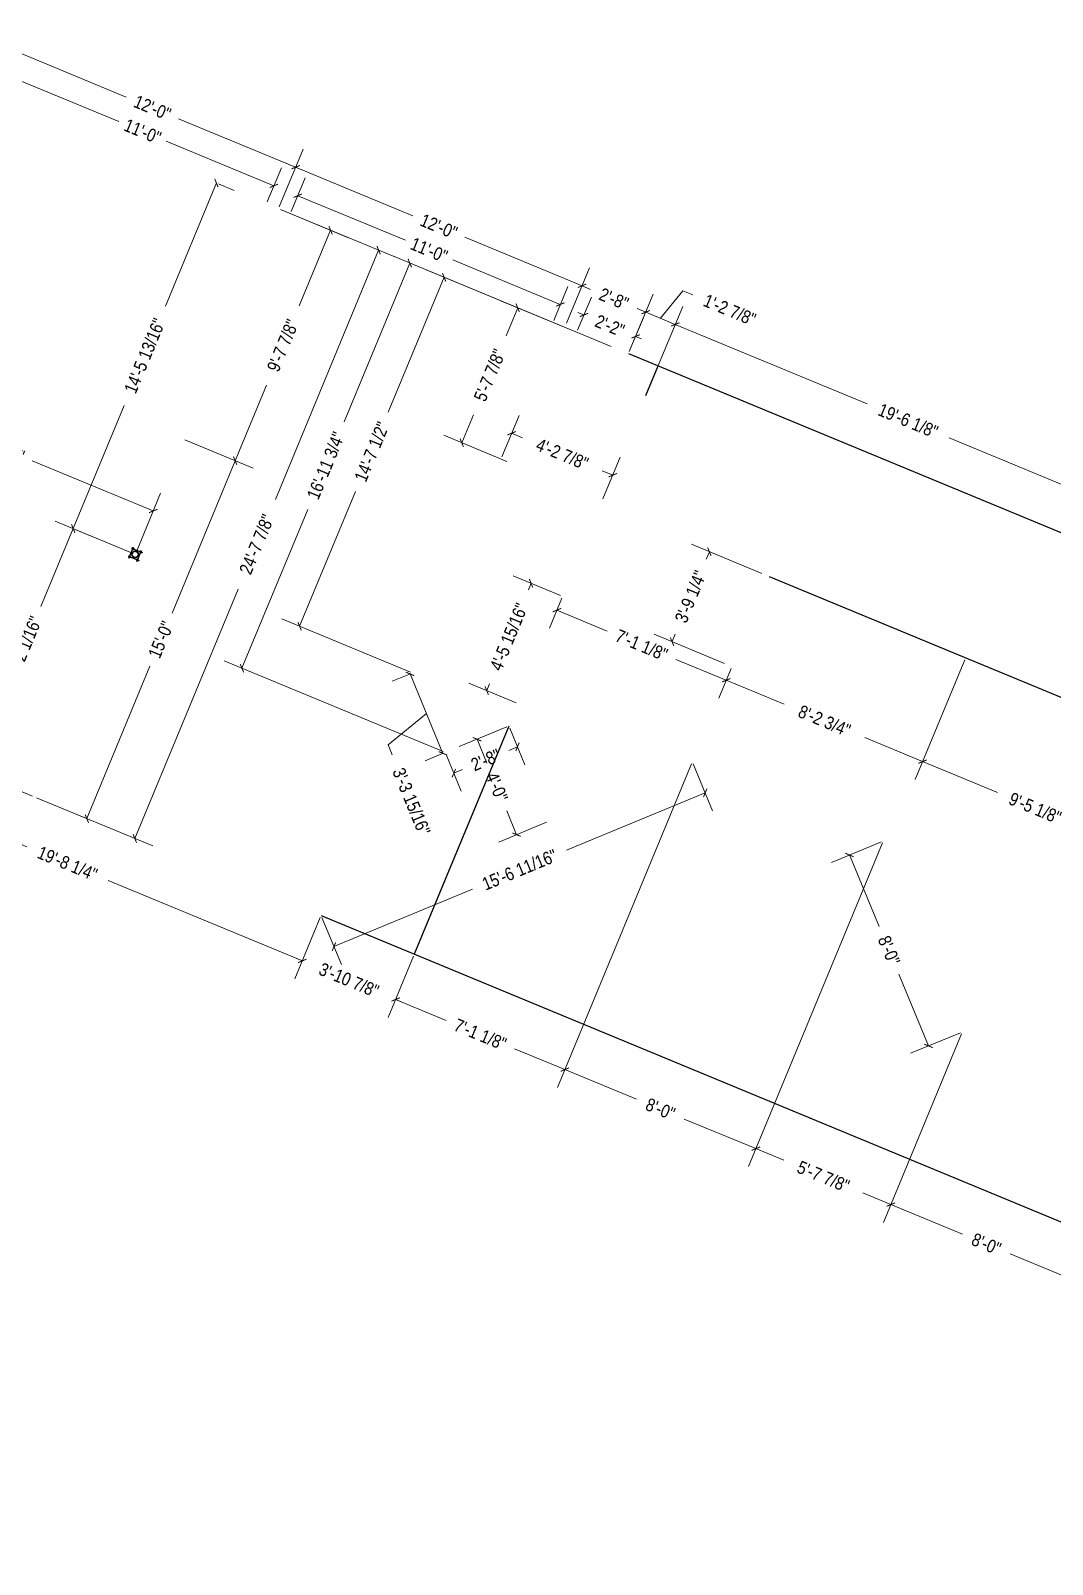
# Model space of a CAD drawing. Header units: inches. Extents: x 16134 to 18758, y 9254 to 10121.
# Drawn here: x 16649 to 17123, y 9284 to 9996 of the extents above; entities that cross this region are included whole.
import ezdxf

# ---------------------------------------------------------------- set-up
doc = ezdxf.new("R2010")
doc.units = ezdxf.units.IN
doc.header["$MEASUREMENT"] = 0
doc.styles.add('ARCHENTLTD', font='technical.ttf', dxfattribs={"height": 6})
doc.dimstyles.get("Standard").update_dxf_attribs({"dimtxt": 0.18, "dimasz": 0.18, "dimexe": 0.18, "dimexo": 0.0625, "dimgap": 0.09, "dimtad": 0, "dimtih": 1, "dimtoh": 1, "dimdec": 4, "dimzin": 0, "dimdsep": 46, "dimtxsty": 'Standard', "dimcen": 0.09, "dimadec": 0, "dimazin": 0, "dimtfac": 1, "dimtdec": 4, "dimtofl": 0, "dimtmove": 0, "dimatfit": 3, "dimfxl": 1, "dimtolj": 1, "dimtzin": 0, "dimarcsym": 0})

# ---------------------------------------------------------------- blocks, each defined once
blk = doc.blocks.new('_ArchTick')
at = {"color": 0, "linetype": 'ByBlock', "const_width": 0.15}
blk.add_lwpolyline([(-0.5, -0.5), (0.5, 0.5)], dxfattribs=at)
blk = doc.blocks.new('*D47')
at = {"color": 3, "lineweight": 9}
for p, q in [((16934.92, 9827.67), (16951.66, 9868.08)), ((16948.22, 9859.77), (17037.34, 9822.85)), ((17164.51, 9770.17), (17075.39, 9807.09)), ((17151.22, 9738.07), (17167.96, 9778.49))]:
    blk.add_line(p, q, dxfattribs=at)
at = {"color": 3, "lineweight": 9, "xscale": 3, "yscale": 3, "zscale": 3}
for p, rotation in [((16948.22, 9859.77), 157.4999999999993), ((17164.51, 9770.17), 337.4999999999993)]:
    blk.add_blockref('_ArchTick', p, dxfattribs=dict(at, rotation=rotation))
at = {"color": 3, "insert": (17056.37, 9814.97), "char_height": 6, "attachment_point": 5, "rotation": 337.5, "style": 'ARCHENTLTD'}
blk.add_mtext('\\A1;19\'-6 1/8"', dxfattribs=at)
blk = doc.blocks.new('*D48')
at = {"color": 3, "lineweight": 9}
for p, q in [((16926.87, 9847.11), (16937.91, 9873.78)), ((16941.34, 9862.61), (16951.8, 9875.44)), ((16951.8, 9875.44), (16956.42, 9873.53)), ((16948.22, 9859.77), (16934.47, 9865.46)), ((16934.92, 9827.67), (16951.66, 9868.08))]:
    blk.add_line(p, q, dxfattribs=at)
at = {"color": 3, "lineweight": 9, "xscale": 3, "yscale": 3, "zscale": 3}
for p, rotation in [((16934.47, 9865.46), 157.4999999999993), ((16948.22, 9859.77), 337.4999999999993)]:
    blk.add_blockref('_ArchTick', p, dxfattribs=dict(at, rotation=rotation))
at = {"color": 3, "insert": (16973.5, 9866.45), "char_height": 6, "attachment_point": 5, "rotation": 337.5, "style": 'ARCHENTLTD'}
blk.add_mtext('\\A1;1\'-2 7/8"', dxfattribs=at)
blk = doc.blocks.new('*D49')
at = {"color": 3, "lineweight": 9}
for p, q in [((16897.69, 9860.28), (16908.35, 9886.02)), ((16904.9, 9877.71), (16908.91, 9876.05)), ((16926.87, 9847.11), (16937.91, 9873.78)), ((16934.47, 9865.46), (16930.46, 9867.12))]:
    blk.add_line(p, q, dxfattribs=at)
at = {"color": 3, "lineweight": 9, "xscale": 3, "yscale": 3, "zscale": 3}
for p, rotation in [((16904.9, 9877.71), 157.4999999999993), ((16934.47, 9865.46), 337.4999999999993)]:
    blk.add_blockref('_ArchTick', p, dxfattribs=dict(at, rotation=rotation))
at = {"color": 3, "insert": (16919.69, 9871.58), "char_height": 6, "attachment_point": 5, "rotation": 337.5, "style": 'ARCHENTLTD'}
blk.add_mtext('\\A1;2\'-8"', dxfattribs=at)
blk = doc.blocks.new('*D50')
at = {"color": 3, "lineweight": 9}
for p, q in [((16764.26, 9914.46), (16775.31, 9941.13)), ((16771.87, 9932.81), (16826.27, 9910.28)), ((16904.9, 9877.71), (16850.5, 9900.24)), ((16897.69, 9860.28), (16908.35, 9886.02))]:
    blk.add_line(p, q, dxfattribs=at)
at = {"color": 3, "lineweight": 9, "xscale": 3, "yscale": 3, "zscale": 3}
for p, rotation in [((16771.87, 9932.81), 157.4999999999993), ((16904.9, 9877.71), 337.4999999999993)]:
    blk.add_blockref('_ArchTick', p, dxfattribs=dict(at, rotation=rotation))
at = {"color": 3, "insert": (16838.39, 9905.26), "char_height": 6, "attachment_point": 5, "rotation": 337.5, "style": 'ARCHENTLTD'}
blk.add_mtext('\\A1;12\'-0"', dxfattribs=at)
blk = doc.blocks.new('*D51')
at = {"color": 3, "lineweight": 9}
for p, q in [((16631.23, 9969.57), (16642.27, 9996.23)), ((16638.83, 9987.92), (16693.23, 9965.39)), ((16771.87, 9932.81), (16717.47, 9955.35)), ((16764.26, 9914.46), (16775.31, 9941.13))]:
    blk.add_line(p, q, dxfattribs=at)
at = {"color": 3, "lineweight": 9, "xscale": 3, "yscale": 3, "zscale": 3}
for p, rotation in [((16638.83, 9987.92), 157.4999999999993), ((16771.87, 9932.81), 337.4999999999993)]:
    blk.add_blockref('_ArchTick', p, dxfattribs=dict(at, rotation=rotation))
at = {"color": 3, "insert": (16705.35, 9960.37), "char_height": 6, "attachment_point": 5, "rotation": 337.5, "style": 'ARCHENTLTD'}
blk.add_mtext('\\A1;12\'-0"', dxfattribs=at)
blk = doc.blocks.new('*D62')
at = {"color": 3, "lineweight": 9}
for p, q in [((17081.2, 9530.16), (17044.91, 9442.53)), ((17169.9, 9493.42), (17133.6, 9405.79)), ((17048.35, 9450.84), (17081.6, 9437.07)), ((17137.04, 9414.11), (17103.79, 9427.88))]:
    blk.add_line(p, q, dxfattribs=at)
at = {"color": 3, "lineweight": 9, "xscale": 3, "yscale": 3, "zscale": 3}
for p, rotation in [((17048.35, 9450.84), 157.4999999999998), ((17137.04, 9414.11), 337.4999999999997)]:
    blk.add_blockref('_ArchTick', p, dxfattribs=dict(at, rotation=rotation))
at = {"color": 3, "insert": (17092.7, 9432.48), "char_height": 6, "attachment_point": 5, "rotation": 337.5, "style": 'ARCHENTLTD'}
blk.add_mtext('\\A1;8\'-0"', dxfattribs=at)
blk = doc.blocks.new('*D63')
at = {"color": 3, "lineweight": 9}
for p, q in [((17044.47, 9618.85), (16982.19, 9468.51)), ((17081.2, 9530.16), (17044.91, 9442.53)), ((16985.64, 9476.82), (16998.64, 9471.44)), ((17048.35, 9450.84), (17035.35, 9456.23))]:
    blk.add_line(p, q, dxfattribs=at)
at = {"color": 3, "lineweight": 9, "xscale": 3, "yscale": 3, "zscale": 3}
for p, rotation in [((16985.64, 9476.82), 157.4999999999998), ((17048.35, 9450.84), 337.4999999999997)]:
    blk.add_blockref('_ArchTick', p, dxfattribs=dict(at, rotation=rotation))
at = {"color": 3, "insert": (17017, 9463.83), "char_height": 6, "attachment_point": 5, "rotation": 337.5, "style": 'ARCHENTLTD'}
blk.add_mtext('\\A1;5\'-7 7/8"', dxfattribs=at)
blk = doc.blocks.new('*D64')
at = {"color": 3, "lineweight": 9}
for p, q in [((16955.77, 9655.59), (16893.5, 9505.24)), ((17044.47, 9618.85), (16982.19, 9468.51)), ((16896.95, 9513.56), (16930.2, 9499.79)), ((16985.64, 9476.82), (16952.39, 9490.59))]:
    blk.add_line(p, q, dxfattribs=at)
at = {"color": 3, "lineweight": 9, "xscale": 3, "yscale": 3, "zscale": 3}
for p, rotation in [((16896.95, 9513.56), 157.4999999999998), ((16985.64, 9476.82), 337.4999999999997)]:
    blk.add_blockref('_ArchTick', p, dxfattribs=dict(at, rotation=rotation))
at = {"color": 3, "insert": (16941.29, 9495.19), "char_height": 6, "attachment_point": 5, "rotation": 337.5, "style": 'ARCHENTLTD'}
blk.add_mtext('\\A1;8\'-0"', dxfattribs=at)
blk = doc.blocks.new('*D67')
at = {"color": 3, "lineweight": 9}
for p, q in [((16769.81, 9912.17), (16776.31, 9927.87)), ((16772.87, 9919.56), (16822.86, 9898.85)), ((16894.82, 9869.04), (16844.83, 9889.75)), ((16891.76, 9861.65), (16898.27, 9877.36))]:
    blk.add_line(p, q, dxfattribs=at)
at = {"color": 3, "lineweight": 9, "xscale": 3, "yscale": 3, "zscale": 3}
for p, rotation in [((16772.87, 9919.56), 157.5000000000079), ((16894.82, 9869.04), 337.5000000000078)]:
    blk.add_blockref('_ArchTick', p, dxfattribs=dict(at, rotation=rotation))
at = {"color": 3, "insert": (16833.85, 9894.3), "char_height": 6, "attachment_point": 5, "rotation": 337.5, "style": 'ARCHENTLTD'}
blk.add_mtext('\\A1;11\'-0"', dxfattribs=at)
blk = doc.blocks.new('*D68')
at = {"color": 3, "lineweight": 9}
for p, q in [((16902.85, 9857.06), (16909.23, 9872.46)), ((16905.78, 9864.14), (16903.01, 9865.29)), ((16926.87, 9847.11), (16933.25, 9862.51)), ((16929.8, 9854.2), (16932.57, 9853.05))]:
    blk.add_line(p, q, dxfattribs=at)
at = {"color": 3, "lineweight": 9, "xscale": 3, "yscale": 3, "zscale": 3}
for p, rotation in [((16905.78, 9864.14), 337.4999999999914), ((16929.8, 9854.2), 157.4999999999913)]:
    blk.add_blockref('_ArchTick', p, dxfattribs=dict(at, rotation=rotation))
at = {"color": 3, "insert": (16917.79, 9859.17), "char_height": 6, "attachment_point": 5, "rotation": 337.5, "style": 'ARCHENTLTD'}
blk.add_mtext('\\A1;2\'-2"', dxfattribs=at)
blk = doc.blocks.new('*D69')
at = {"color": 3, "lineweight": 9}
for p, q in [((16636.77, 9967.27), (16643.27, 9982.98)), ((16639.83, 9974.66), (16689.82, 9953.96)), ((16761.78, 9924.15), (16711.79, 9944.86)), ((16758.72, 9916.76), (16765.23, 9932.46))]:
    blk.add_line(p, q, dxfattribs=at)
at = {"color": 3, "lineweight": 9, "xscale": 3, "yscale": 3, "zscale": 3}
for p, rotation in [((16639.83, 9974.66), 157.4999999999858), ((16761.78, 9924.15), 337.4999999999858)]:
    blk.add_blockref('_ArchTick', p, dxfattribs=dict(at, rotation=rotation))
at = {"color": 3, "insert": (16700.81, 9949.41), "char_height": 6, "attachment_point": 5, "rotation": 337.5, "style": 'ARCHENTLTD'}
blk.add_mtext('\\A1;11\'-0"', dxfattribs=at)
blk = doc.blocks.new('*D83')
at = {"color": 3, "lineweight": 9}
for p, q in [((16955.77, 9655.59), (16893.5, 9505.24)), ((16826.62, 9566.21), (16814.86, 9537.82)), ((16818.31, 9546.13), (16841.72, 9536.43)), ((16896.95, 9513.56), (16873.53, 9523.26))]:
    blk.add_line(p, q, dxfattribs=at)
at = {"color": 3, "lineweight": 9, "xscale": 3, "yscale": 3, "zscale": 3}
for p, rotation in [((16818.31, 9546.13), 157.4999999999998), ((16896.95, 9513.56), 337.4999999999997)]:
    blk.add_blockref('_ArchTick', p, dxfattribs=dict(at, rotation=rotation))
at = {"color": 3, "insert": (16857.63, 9529.85), "char_height": 6, "attachment_point": 5, "rotation": 337.5, "style": 'ARCHENTLTD'}
blk.add_mtext('\\A1;7\'-1 1/8"', dxfattribs=at)
blk = doc.blocks.new('*D84')
at = {"color": 3, "lineweight": 9}
for p, q in [((16783.31, 9584.15), (16771.55, 9555.76)), ((16774.99, 9564.07), (16772.22, 9565.22)), ((16826.62, 9566.21), (16814.86, 9537.82)), ((16818.31, 9546.13), (16821.08, 9544.98))]:
    blk.add_line(p, q, dxfattribs=at)
at = {"color": 3, "lineweight": 9, "xscale": 3, "yscale": 3, "zscale": 3}
for p, rotation in [((16774.99, 9564.07), 337.4999999999997), ((16818.31, 9546.13), 157.4999999999998)]:
    blk.add_blockref('_ArchTick', p, dxfattribs=dict(at, rotation=rotation))
at = {"color": 3, "insert": (16796.65, 9555.1), "char_height": 6, "attachment_point": 5, "rotation": 337.5, "style": 'ARCHENTLTD'}
blk.add_mtext('\\A1;3\'-10 7/8"', dxfattribs=at)
blk = doc.blocks.new('*D85')
at = {"color": 3, "lineweight": 9}
for p, q in [((16565.06, 9674.55), (16553.3, 9646.16)), ((16556.74, 9654.48), (16646.97, 9617.1)), ((16774.99, 9564.07), (16684.76, 9601.45)), ((16783.31, 9584.15), (16771.55, 9555.76))]:
    blk.add_line(p, q, dxfattribs=at)
at = {"color": 3, "lineweight": 9, "xscale": 3, "yscale": 3, "zscale": 3}
for p, rotation in [((16556.74, 9654.48), 157.4999999999998), ((16774.99, 9564.07), 337.4999999999997)]:
    blk.add_blockref('_ArchTick', p, dxfattribs=dict(at, rotation=rotation))
at = {"color": 3, "insert": (16665.87, 9609.27), "char_height": 6, "attachment_point": 5, "rotation": 337.5, "style": 'ARCHENTLTD'}
blk.add_mtext('\\A1;19\'-8 1/4"', dxfattribs=at)
blk = doc.blocks.new('*D98')
at = {"color": 3, "lineweight": 9}
for p, q in [((16988.38, 9744.1), (16955.72, 9757.62)), ((16964.04, 9754.18), (16962.61, 9750.74)), ((16971.06, 9702.29), (16938.4, 9715.82)), ((16946.72, 9712.37), (16948.14, 9715.81))]:
    blk.add_line(p, q, dxfattribs=at)
at = {"color": 3, "lineweight": 9, "xscale": 3, "yscale": 3, "zscale": 3}
for p, rotation in [((16964.04, 9754.18), 67.49999999999777), ((16946.72, 9712.37), 247.4999999999977)]:
    blk.add_blockref('_ArchTick', p, dxfattribs=dict(at, rotation=rotation))
at = {"color": 3, "insert": (16955.38, 9733.28), "char_height": 6, "attachment_point": 5, "rotation": 67.5, "style": 'ARCHENTLTD'}
blk.add_mtext('\\A1;3\'-9 1/4"', dxfattribs=at)
blk = doc.blocks.new('*D99')
at = {"color": 3, "lineweight": 9}
for p, q in [((16895.51, 9732.51), (16889.79, 9718.71)), ((16893.23, 9727.02), (16916.65, 9717.32)), ((16971.87, 9694.45), (16948.46, 9704.15)), ((16974.14, 9699.93), (16968.43, 9686.13))]:
    blk.add_line(p, q, dxfattribs=at)
at = {"color": 3, "lineweight": 9, "xscale": 3, "yscale": 3, "zscale": 3}
for p, rotation in [((16893.23, 9727.02), 157.5000000000011), ((16971.87, 9694.45), 337.500000000001)]:
    blk.add_blockref('_ArchTick', p, dxfattribs=dict(at, rotation=rotation))
at = {"color": 3, "insert": (16932.55, 9710.73), "char_height": 6, "attachment_point": 5, "rotation": 337.5, "style": 'ARCHENTLTD'}
blk.add_mtext('\\A1;7\'-1 1/8"', dxfattribs=at)
blk = doc.blocks.new('*D100')
at = {"color": 3, "lineweight": 9}
for p, q in [((16974.14, 9699.93), (16968.43, 9686.13)), ((17082.69, 9703.95), (17059.66, 9648.34)), ((16971.87, 9694.45), (16998.74, 9683.32)), ((17063.1, 9656.66), (17036.24, 9667.78))]:
    blk.add_line(p, q, dxfattribs=at)
at = {"color": 3, "lineweight": 9, "xscale": 3, "yscale": 3, "zscale": 3}
for p, rotation in [((16971.87, 9694.45), 157.5000000000011), ((17063.1, 9656.66), 337.500000000001)]:
    blk.add_blockref('_ArchTick', p, dxfattribs=dict(at, rotation=rotation))
at = {"color": 3, "insert": (17017.49, 9675.55), "char_height": 6, "attachment_point": 5, "rotation": 337.5, "style": 'ARCHENTLTD'}
blk.add_mtext('\\A1;8\'-2 3/4"', dxfattribs=at)
blk = doc.blocks.new('*D101')
at = {"color": 3, "lineweight": 9}
for p, q in [((17082.69, 9703.95), (17059.66, 9648.34)), ((17063.1, 9656.66), (17097.82, 9642.28)), ((17187.21, 9660.65), (17164.18, 9605.05)), ((17167.63, 9613.36), (17132.91, 9627.74))]:
    blk.add_line(p, q, dxfattribs=at)
at = {"color": 3, "lineweight": 9, "xscale": 3, "yscale": 3, "zscale": 3}
for p, rotation in [((17063.1, 9656.66), 157.5000000000011), ((17167.63, 9613.36), 337.500000000001)]:
    blk.add_blockref('_ArchTick', p, dxfattribs=dict(at, rotation=rotation))
at = {"color": 3, "insert": (17115.36, 9635.01), "char_height": 6, "attachment_point": 5, "rotation": 337.5, "style": 'ARCHENTLTD'}
blk.add_mtext('\\A1;9\'-5 1/8"', dxfattribs=at)
blk = doc.blocks.new('*D106')
at = {"color": 3, "lineweight": 9}
for p, q in [((16764.81, 9913.16), (16796.43, 9900.06)), ((16788.11, 9903.5), (16773.55, 9868.33)), ((16743.77, 9796.44), (16758.34, 9831.61)), ((16720.46, 9806.09), (16752.08, 9793))]:
    blk.add_line(p, q, dxfattribs=at)
at = {"color": 3, "lineweight": 9, "xscale": 3, "yscale": 3, "zscale": 3}
for p, rotation in [((16788.11, 9903.5), 67.50000000000085), ((16743.77, 9796.44), 247.5000000000009)]:
    blk.add_blockref('_ArchTick', p, dxfattribs=dict(at, rotation=rotation))
at = {"color": 3, "insert": (16765.94, 9849.97), "char_height": 6, "attachment_point": 5, "rotation": 67.5, "style": 'ARCHENTLTD'}
blk.add_mtext('\\A1;9\'-7 7/8"', dxfattribs=at)
blk = doc.blocks.new('*D107')
at = {"color": 3, "lineweight": 9}
for p, q in [((16720.46, 9806.09), (16752.08, 9793)), ((16743.77, 9796.44), (16714.45, 9725.66)), ((16674.88, 9630.14), (16704.2, 9700.92)), ((16673.96, 9630.52), (16666.57, 9633.59))]:
    blk.add_line(p, q, dxfattribs=at)
at = {"color": 3, "lineweight": 9, "xscale": 3, "yscale": 3, "zscale": 3}
for p, rotation in [((16743.77, 9796.44), 67.50000000000088), ((16674.88, 9630.14), 247.5000000000009)]:
    blk.add_blockref('_ArchTick', p, dxfattribs=dict(at, rotation=rotation))
at = {"color": 3, "insert": (16709.33, 9713.29), "char_height": 6, "attachment_point": 5, "rotation": 67.5, "style": 'ARCHENTLTD'}
blk.add_mtext('\\A1;15\'-0"', dxfattribs=at)
blk = doc.blocks.new('*D108')
at = {"color": 3, "lineweight": 9}
for p, q in [((16764.81, 9913.16), (16818.74, 9890.82)), ((16810.42, 9894.26), (16762.46, 9778.47)), ((16697.19, 9620.9), (16745.16, 9736.69)), ((16651.58, 9639.8), (16705.51, 9617.46))]:
    blk.add_line(p, q, dxfattribs=at)
at = {"color": 3, "lineweight": 9, "xscale": 3, "yscale": 3, "zscale": 3}
for p, rotation in [((16810.42, 9894.26), 67.5), ((16697.19, 9620.9), 247.5)]:
    blk.add_blockref('_ArchTick', p, dxfattribs=dict(at, rotation=rotation))
at = {"color": 3, "insert": (16753.81, 9757.58), "char_height": 6, "attachment_point": 5, "rotation": 67.5, "style": 'ARCHENTLTD'}
blk.add_mtext('\\A1;24\'-7 7/8"', dxfattribs=at)
blk = doc.blocks.new('*D124')
at = {"color": 3, "lineweight": 9}
for p, q in [((16894.96, 9733.81), (16872.94, 9742.94)), ((16881.25, 9739.49), (16879.97, 9736.39)), ((16874.33, 9684), (16852.3, 9693.12)), ((16860.62, 9689.67), (16861.9, 9692.77))]:
    blk.add_line(p, q, dxfattribs=at)
at = {"color": 3, "lineweight": 9, "xscale": 3, "yscale": 3, "zscale": 3}
for p, rotation in [((16881.25, 9739.49), 67.50000000000045), ((16860.62, 9689.67), 247.5000000000005)]:
    blk.add_blockref('_ArchTick', p, dxfattribs=dict(at, rotation=rotation))
at = {"color": 3, "insert": (16870.93, 9714.58), "char_height": 6, "attachment_point": 5, "rotation": 67.5, "style": 'ARCHENTLTD'}
blk.add_mtext('\\A1;4\'-5 15/16"', dxfattribs=at)
blk = doc.blocks.new('*D128')
at = {"color": 3, "lineweight": 9}
for p, q in [((17043.93, 9619.39), (17020.8, 9609.81)), ((17029.12, 9613.26), (17042.89, 9580)), ((17065.85, 9524.56), (17052.08, 9557.82)), ((17080.66, 9530.7), (17057.54, 9521.12))]:
    blk.add_line(p, q, dxfattribs=at)
at = {"color": 3, "lineweight": 9, "xscale": 3, "yscale": 3, "zscale": 3}
for p, rotation in [((17029.12, 9613.26), 112.4999999999989), ((17065.85, 9524.56), 292.4999999999989)]:
    blk.add_blockref('_ArchTick', p, dxfattribs=dict(at, rotation=rotation))
at = {"color": 3, "insert": (17047.49, 9568.91), "char_height": 6, "attachment_point": 5, "rotation": 292.5, "style": 'ARCHENTLTD'}
blk.add_mtext('\\A1;8\'-0"', dxfattribs=at)
blk = doc.blocks.new('*D129')
at = {"color": 3, "lineweight": 9}
for p, q in [((16956.54, 9655.59), (16965.57, 9633.8)), ((16962.12, 9642.11), (16897.75, 9615.45)), ((16789.66, 9570.67), (16854.03, 9597.34)), ((16784.07, 9584.15), (16793.1, 9562.36))]:
    blk.add_line(p, q, dxfattribs=at)
at = {"color": 3, "lineweight": 9, "xscale": 3, "yscale": 3, "zscale": 3}
for p, rotation in [((16962.12, 9642.11), 22.50000000001611), ((16789.66, 9570.67), 202.5000000000161)]:
    blk.add_blockref('_ArchTick', p, dxfattribs=dict(at, rotation=rotation))
at = {"color": 3, "insert": (16875.89, 9606.39), "char_height": 6, "attachment_point": 5, "rotation": 22.5, "style": 'ARCHENTLTD'}
blk.add_mtext('\\A1;15\'-6 11/16"', dxfattribs=at)
blk = doc.blocks.new('*D130')
at = {"color": 3, "lineweight": 9}
for p, q in [((16896, 9858.81), (16866.69, 9870.95)), ((16875.01, 9867.51), (16869.62, 9854.51)), ((16849.03, 9804.79), (16854.42, 9817.8)), ((16870.02, 9796.1), (16840.72, 9808.24))]:
    blk.add_line(p, q, dxfattribs=at)
at = {"color": 3, "lineweight": 9, "xscale": 3, "yscale": 3, "zscale": 3}
for p, rotation in [((16875.01, 9867.51), 67.50000000000207), ((16849.03, 9804.79), 247.5000000000021)]:
    blk.add_blockref('_ArchTick', p, dxfattribs=dict(at, rotation=rotation))
at = {"color": 3, "insert": (16862.02, 9836.15), "char_height": 6, "attachment_point": 5, "rotation": 67.5, "style": 'ARCHENTLTD'}
blk.add_mtext('\\A1;5\'-7 7/8"', dxfattribs=at)
blk = doc.blocks.new('*D152')
at = {"color": 3, "lineweight": 9}
for p, q in [((16825.15, 9697.46), (16816.69, 9693.95)), ((16825, 9697.4), (16840.3, 9660.47)), ((16832.65, 9678.94), (16814.8, 9664.38)), ((16814.8, 9664.38), (16816.71, 9659.76)), ((16840.44, 9660.53), (16831.98, 9657.03))]:
    blk.add_line(p, q, dxfattribs=at)
at = {"color": 3, "lineweight": 9, "xscale": 3, "yscale": 3, "zscale": 3}
for p, rotation in [((16825, 9697.4), 112.4999999999971), ((16840.3, 9660.47), 292.4999999999971)]:
    blk.add_blockref('_ArchTick', p, dxfattribs=dict(at, rotation=rotation))
at = {"color": 3, "insert": (16825.68, 9638.11), "char_height": 6, "attachment_point": 5, "rotation": 292.5, "style": 'ARCHENTLTD'}
blk.add_mtext('\\A1;3\'-3 15/16"', dxfattribs=at)
blk = doc.blocks.new('*D158')
at = {"color": 3, "lineweight": 9}
for p, q in [((16892.3, 9860.35), (16832.55, 9885.1)), ((16840.86, 9881.65), (16814.9, 9818.98)), ((16773.71, 9719.53), (16799.67, 9782.2)), ((16825.15, 9698.22), (16765.39, 9722.97))]:
    blk.add_line(p, q, dxfattribs=at)
at = {"color": 3, "lineweight": 9, "xscale": 3, "yscale": 3, "zscale": 3}
for p, rotation in [((16840.86, 9881.65), 67.50000000000081), ((16773.71, 9719.53), 247.5000000000008)]:
    blk.add_blockref('_ArchTick', p, dxfattribs=dict(at, rotation=rotation))
at = {"color": 3, "insert": (16807.28, 9800.59), "char_height": 6, "attachment_point": 5, "rotation": 67.5, "style": 'ARCHENTLTD'}
blk.add_mtext('\\A1;14\'-7 1/2"', dxfattribs=at)
blk = doc.blocks.new('*D159')
at = {"color": 3, "lineweight": 9}
for p, q in [((16870, 9672.78), (16847.83, 9663.59)), ((16856.14, 9667.04), (16860.73, 9655.97)), ((16874.51, 9622.69), (16869.93, 9633.76)), ((16888.37, 9628.43), (16866.2, 9619.25))]:
    blk.add_line(p, q, dxfattribs=at)
at = {"color": 3, "lineweight": 9, "xscale": 3, "yscale": 3, "zscale": 3}
for p, rotation in [((16856.14, 9667.04), 112.5000000000017), ((16874.51, 9622.69), 292.5000000000018)]:
    blk.add_blockref('_ArchTick', p, dxfattribs=dict(at, rotation=rotation))
at = {"color": 3, "insert": (16865.33, 9644.87), "char_height": 6, "attachment_point": 5, "rotation": 292.5, "style": 'ARCHENTLTD'}
blk.add_mtext('\\A1;4\'-0"', dxfattribs=at)
blk = doc.blocks.new('*D160')
at = {"color": 3, "lineweight": 9}
for p, q in [((16871.31, 9672.24), (16878.36, 9655.2)), ((16874.92, 9663.52), (16870.91, 9661.86)), ((16841.75, 9659.99), (16848.8, 9642.96)), ((16845.36, 9651.27), (16849.37, 9652.93))]:
    blk.add_line(p, q, dxfattribs=at)
at = {"color": 3, "lineweight": 9, "xscale": 3, "yscale": 3, "zscale": 3}
for p, rotation in [((16874.92, 9663.52), 22.50000000000288), ((16845.36, 9651.27), 202.5000000000029)]:
    blk.add_blockref('_ArchTick', p, dxfattribs=dict(at, rotation=rotation))
at = {"color": 3, "insert": (16860.14, 9657.4), "char_height": 6, "attachment_point": 5, "rotation": 22.5, "style": 'ARCHENTLTD'}
blk.add_mtext('\\A1;2\'-8"', dxfattribs=at)
blk = doc.blocks.new('*D161')
at = {"color": 3, "lineweight": 9}
for p, q in [((16918.41, 9849.53), (16816.59, 9891.71)), ((16824.9, 9888.26), (16794.36, 9814.53)), ((16746.93, 9700.03), (16777.48, 9773.77)), ((16840.44, 9661.3), (16738.62, 9703.48))]:
    blk.add_line(p, q, dxfattribs=at)
at = {"color": 3, "lineweight": 9, "xscale": 3, "yscale": 3, "zscale": 3}
for p, rotation in [((16824.9, 9888.26), 67.49999999999507), ((16746.93, 9700.03), 247.4999999999951)]:
    blk.add_blockref('_ArchTick', p, dxfattribs=dict(at, rotation=rotation))
at = {"color": 3, "insert": (16785.92, 9794.15), "char_height": 6, "attachment_point": 5, "rotation": 67.5, "style": 'ARCHENTLTD'}
blk.add_mtext('\\A1;16\'-11 3/4"', dxfattribs=at)
blk = doc.blocks.new('*D162')
at = {"color": 3, "lineweight": 9}
for p, q in [((16867.63, 9798.17), (16875.65, 9817.52)), ((16872.2, 9809.21), (16877.19, 9807.14)), ((16914.64, 9778.7), (16922.65, 9798.05)), ((16919.21, 9789.74), (16914.22, 9791.8))]:
    blk.add_line(p, q, dxfattribs=at)
at = {"color": 3, "lineweight": 9, "xscale": 3, "yscale": 3, "zscale": 3}
for p, rotation in [((16872.2, 9809.21), 157.4999999999999), ((16919.21, 9789.74), 337.4999999999999)]:
    blk.add_blockref('_ArchTick', p, dxfattribs=dict(at, rotation=rotation))
at = {"color": 3, "insert": (16895.71, 9799.47), "char_height": 6, "attachment_point": 5, "rotation": 337.5, "style": 'ARCHENTLTD'}
blk.add_mtext('\\A1;4\'-2 7/8"', dxfattribs=at)
blk = doc.blocks.new('*D170')
at = {"color": 3, "lineweight": 9}
for p, q in [((16668.56, 9764.88), (16653.55, 9728.68)), ((16696.44, 9753.33), (16660.24, 9768.33)), ((16621.84, 9652.15), (16636.84, 9688.35)), ((16649.72, 9640.59), (16613.52, 9655.59))]:
    blk.add_line(p, q, dxfattribs=at)
at = {"color": 3, "lineweight": 9, "xscale": 3, "yscale": 3, "zscale": 3}
for p, rotation in [((16668.56, 9764.88), 67.4903385640748), ((16621.84, 9652.15), 247.4903385640748)]:
    blk.add_blockref('_ArchTick', p, dxfattribs=dict(at, rotation=rotation))
at = {"color": 3, "insert": (16645.2, 9708.52), "char_height": 6, "attachment_point": 5, "rotation": 67.49034, "style": 'ARCHENTLTD'}
blk.add_mtext('\\A1;10\'-2 1/16"', dxfattribs=at)
blk = doc.blocks.new('*D171')
at = {"color": 3, "lineweight": 9}
for p, q in [((16561.01, 9810.51), (16572.41, 9838.03)), ((16568.97, 9829.72), (16625.21, 9806.42)), ((16705.7, 9773.08), (16649.45, 9796.38)), ((16697.75, 9753.87), (16709.15, 9781.39))]:
    blk.add_line(p, q, dxfattribs=at)
at = {"color": 3, "lineweight": 9, "xscale": 3, "yscale": 3, "zscale": 3}
for p, rotation in [((16568.97, 9829.72), 157.4999999999997), ((16705.7, 9773.08), 337.4999999999997)]:
    blk.add_blockref('_ArchTick', p, dxfattribs=dict(at, rotation=rotation))
at = {"color": 3, "insert": (16637.33, 9801.4), "char_height": 6, "attachment_point": 5, "rotation": 337.5, "style": 'ARCHENTLTD'}
blk.add_mtext('\\A1;12\'-4"', dxfattribs=at)
blk = doc.blocks.new('*D172')
at = {"color": 3, "lineweight": 9}
for p, q in [((16735.07, 9925.47), (16711.37, 9868.25)), ((16736, 9925.09), (16743.39, 9922.03)), ((16668.55, 9764.88), (16692.25, 9822.1)), ((16669.48, 9764.5), (16676.87, 9761.43))]:
    blk.add_line(p, q, dxfattribs=at)
at = {"color": 3, "lineweight": 9, "xscale": 3, "yscale": 3, "zscale": 3}
for p, rotation in [((16735.07, 9925.47), 67.49999999999761), ((16668.55, 9764.88), 247.4999999999976)]:
    blk.add_blockref('_ArchTick', p, dxfattribs=dict(at, rotation=rotation))
at = {"color": 3, "insert": (16701.81, 9845.17), "char_height": 6, "attachment_point": 5, "rotation": 67.5, "style": 'ARCHENTLTD'}
blk.add_mtext('\\A1;14\'-5 13/16"', dxfattribs=at)

msp = doc.modelspace()

# ---------------------------------------------------------------- linework, layer by layer
at = {"color": 6}
for p, q in [((16926.48452, 9846.186), (17170.27993, 9745.20263)), ((16934.53874, 9826.7414), (16940.23393, 9840.49081)), ((16694.46226, 9751.17112), (16696.56702, 9756.25246)), ((16695.5871, 9755.84656), (16700.66843, 9753.7418)), ((16698.179, 9749.6316), (16700.28375, 9754.71294)), ((16694.05636, 9752.15104), (16699.1377, 9750.04628)), ((16991.84268, 9742.66196), (17490.41127, 9536.14809)), ((16870.92317, 9673.15983), (16827.00469, 9567.13125)), ((16783.69114, 9585.07231), (17511.27307, 9283.69801))]:
    msp.add_line(p, q, dxfattribs=at)
at = {"color": 5, "lineweight": 30}
for centre, radius in [((16696.28001, 9755.55955), 0.375), ((16694.74927, 9751.86403), 0.375), ((16697.3624, 9752.94642), 1.5), ((16698.44479, 9750.3333), 0.375), ((16699.97552, 9754.02882), 0.375)]:
    msp.add_circle(centre, radius, dxfattribs=at)

# ---------------------------------------------------------------- dimensions: what is measured, and where the dimension line sits
at = {"color": 6}
for base, p1, p2, angle, picture, middle in [((16638.82719, 9987.92007), (16763.88172, 9913.53828), (16630.84307, 9968.6447), 337.5, '*D51', (16705.34652, 9960.36686)), ((16771.86584, 9932.81365), (16897.30306, 9859.35575), (16763.88172, 9913.53828), 337.5, '*D50', (16838.38517, 9905.26045)), ((16904.9045, 9877.70724), (16926.48452, 9846.186), (16897.30306, 9859.35575), 337.5, '*D49', (16919.68657, 9871.58431)), ((16934.46864, 9865.46137), (16934.53874, 9826.7414), (16926.48452, 9846.186), 337.5, '*D48', (16958.7332, 9872.57015)), ((16948.21805, 9859.76618), (17150.83533, 9737.14842), (16934.53874, 9826.7414), 337.5, '*D47', (17056.36635, 9814.96969)), ((16674.88476, 9630.14139), (16719.53551, 9806.47704), (16674.88476, 9630.14139), 247.5, '*D107', (16709.32627, 9713.29055)), ((17063.10469, 9656.65747), (16974.52626, 9700.85642), (17083.07579, 9704.87198), 157.5, '*D100', (17017.48813, 9675.55247)), ((17167.62526, 9613.36363), (17083.07579, 9704.87198), (17187.59636, 9661.57814), 157.5, '*D101', (17115.36497, 9635.01055)), ((16556.73983, 9654.47649), (16783.69114, 9585.07231), (16565.438, 9675.47572), 337.5, '*D85', (16665.8664, 9609.27479)), ((16818.30653, 9546.13202), (16956.15745, 9656.5102), (16827.00469, 9567.13125), 337.5, '*D83', (16857.6258, 9529.84545)), ((16896.94507, 9513.55887), (17044.84989, 9619.77259), (16956.15745, 9656.5102), 337.5, '*D64', (16941.29129, 9495.19006)), ((16985.63751, 9476.82126), (17081.5875, 9531.08015), (17044.84989, 9619.77259), 337.5, '*D63', (17016.99502, 9463.83255)), ((16774.992975, 9564.073082), (16827.004693, 9567.131253), (16783.691141, 9585.072313), 337.5, '*D84', (16796.649751, 9555.102552)), ((17048.35253, 9450.84385), (17170.27993, 9494.34254), (17081.5875, 9531.08015), 337.5, '*D62', (17092.69875, 9432.47504))]:
    dim = msp.add_linear_dim(base=base, p1=p1, p2=p2, angle=angle, dimstyle='Standard', override={"dimtxt": 6, "dimasz": 3, "dimexe": 9, "dimexo": 1, "dimgap": 2.5, "dimtih": 0, "dimtoh": 0, "dimrnd": 0.0625, "dimzin": 1, "dimlunit": 4, "dimtxsty": 'ARCHENTLTD', "dimblk": 'ArchTick', "dimcen": 6, "dimclrd": 3, "dimclre": 3, "dimclrt": 3, "dimadec": 2, "dimtmove": 1, "dimldrblk": 'ArchTick', "dimfrac": 2, "dimlwd": 9, "dimlwe": 9}, dxfattribs=at)
    dim.commit()
    dim.dimension.update_dxf_attribs({"geometry": picture, "text_midpoint": middle})
for p1, p2, distance, picture, middle in [((16758.33845, 9915.83438), (16636.38635, 9966.3486), -9, '*D69', (16700.80655, 9949.40641)), ((16668.5547, 9764.87896), (16735.07402, 9925.47082), 0, '*D172', (16701.81436, 9845.17489)), ((16769.425, 9911.24218), (16891.3771, 9860.72797), 9, '*D67', (16833.8452, 9894.29999)), ((16763.881724, 9913.538283), (16650.652488, 9640.178728), 50.3768, '*D108', (16753.809201, 9757.580139)), ((16719.535506, 9806.477043), (16763.881724, 9913.538283), -26.228825, '*D106', (16765.94089, 9849.970327)), ((16841.36562, 9660.91669), (16919.33359, 9849.14801), 102.21179, '*D161', (16785.91823, 9794.14711)), ((16826.07148, 9697.84001), (16893.22486, 9859.9626), 56.67893, '*D158', (16807.28367, 9800.59139)), ((16896.92038, 9858.43187), (16870.94296, 9795.71685), -23.71621, '*D130', (16862.02075, 9836.15016)), ((16902.46365, 9856.13577), (16926.48452, 9846.186), 8.66893, '*D68', (16917.79154, 9859.16993)), ((16560.62823, 9809.58357), (16697.3624, 9752.94642), 21.79092, '*D171', (16637.33434, 9801.39719)), ((16867.247446, 9797.24758), (16914.256516, 9777.775786), 12.945269, '*D162', (16895.705921, 9799.471552)), ((16697.3624, 9752.94642), (16650.64277, 9640.20904), -31.18123, '*D170', (16645.1969, 9708.51513)), ((16989.30201, 9743.71434), (16971.98559, 9701.9088), -27.34791, '*D98', (16955.37763, 9733.27716)), ((16875.25274, 9683.61233), (16895.88771, 9733.42957), 15.84111, '*D124', (16870.93495, 9714.58308)), ((16895.887711, 9733.429568), (16974.526257, 9700.856416), -6.937002, '*D99', (16932.552308, 9710.734038)), ((16826.07148, 9697.84001), (16841.36562, 9660.91669), -1.1579, '*D152', (16817.67081, 9657.44998)), ((16870.92317, 9673.15983), (16841.36562, 9660.91669), 10.43615, '*D160', (16860.13814, 9657.39651)), ((16889.29197, 9628.81361), (16870.92317, 9673.15983), 15.99643, '*D159', (16865.3288, 9644.86515)), ((16783.69114, 9585.07231), (16956.15745, 9656.5102), -15.58441, '*D129', (16875.88819, 9606.39314)), ((17044.84989, 9619.77259), (17081.5875, 9531.08015), -17.02884, '*D128', (17047.48609, 9568.90972))]:
    dim = msp.add_aligned_dim(p1=p1, p2=p2, distance=distance, dimstyle='Standard', override={"dimtxt": 6, "dimasz": 3, "dimexe": 9, "dimexo": 1, "dimgap": 2.5, "dimtih": 0, "dimtoh": 0, "dimrnd": 0.0625, "dimzin": 1, "dimlunit": 4, "dimtxsty": 'ARCHENTLTD', "dimblk": 'ArchTick', "dimcen": 6, "dimclrd": 3, "dimclre": 3, "dimclrt": 3, "dimadec": 2, "dimtmove": 1, "dimldrblk": 'ArchTick', "dimfrac": 2, "dimlwd": 9, "dimlwe": 9}, dxfattribs=at)
    dim.commit()
    dim.dimension.update_dxf_attribs({"geometry": picture, "text_midpoint": middle})

doc.saveas('drawing.dxf')
